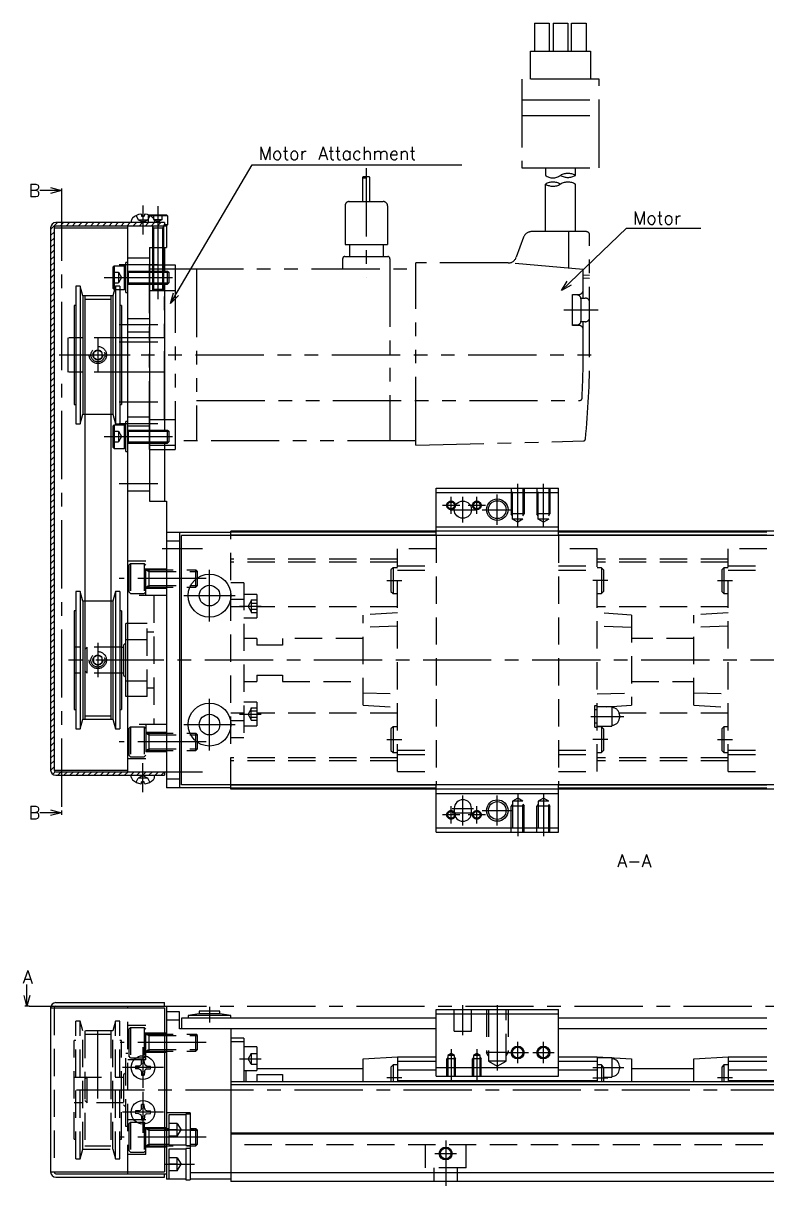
# Model space of a CAD drawing. Extents: x -2 to 524, y -8 to 279.
# Drawn here: x 246.4 to 419.5, y 9 to 279.5 of the extents above; entities that cross this region are included whole.
import ezdxf

# ---------------------------------------------------------------- set-up
doc = ezdxf.new("R2010")
doc.units = 0
doc.header["$LTSCALE"] = 0.5
for name, pattern in [('CENTER', [50.8, 31.75, -6.35, 6.35, -6.35]), ('DASHED', [19.05, 12.7, -6.35]), ('PHANTOM', [63.5, 31.75, -6.35, 6.35, -6.35, 6.35, -6.35])]:
    doc.linetypes.add(name, pattern=pattern)
for name, color, linetype in [('MSM_CENTER', 1, 'CENTER'), ('MSM_CONTINUOUS', 7, 'CONTINUOUS'), ('MSM_DASHED', 4, 'DASHED'), ('MSM_IMAGINARY', 6, 'PHANTOM'), ('MSM_NARROW', 5, 'CONTINUOUS'), ('MSM_PART_NUMBER', 7, 'CONTINUOUS')]:
    doc.layers.add(name, color=color, linetype=linetype)
doc.styles.get("Standard").update_dxf_attribs({"font": 'txt.shx', "height": 3, "bigfont": 'bigfont.shx'})

msp = doc.modelspace()

# ---------------------------------------------------------------- linework, layer by layer
at = {"layer": 'MSM_CENTER'}
for p, q in [((255.26, 240.06), (255.26, 96.3)), ((274.26, 237.06), (274.26, 230.3)), ((277.76, 236.9), (277.76, 215.3)), ((277.76, 223.3), (268.76, 223.3)), ((265.26, 220.3), (282.26, 220.3)), ((277.76, 209.3), (268.76, 209.3)), ((263.76, 206.3), (263.76, 198.3)), ((277.76, 205.3), (268.76, 205.3)), ((256.26, 202.3), (271.26, 202.3)), ((277.76, 191.3), (268.76, 191.3)), ((277.76, 186.3), (268.76, 186.3)), ((265.26, 183.3), (282.26, 183.3)), ((277.76, 172.3), (268.76, 172.3)), ((361.51, 162.39), (361.51, 172.3)), ((367.51, 162.39), (367.51, 172.3)), ((346.01, 165.3), (346.01, 169.3)), ((348.76, 163.3), (348.76, 169.3)), ((352.01, 165.3), (352.01, 169.3)), ((356.76, 162.8), (356.76, 169.8)), ((348.01, 167.3), (344.01, 167.3)), ((345.76, 166.3), (351.76, 166.3)), ((354.01, 167.3), (350.01, 167.3)), ((353.26, 166.3), (360.26, 166.3)), ((278.76, 157.3), (288.16, 157.3)), ((289.76, 140.3), (289.76, 152.3)), ((288.96, 150.3), (268.76, 150.3)), ((331.01, 149.8), (334.51, 149.8)), ((382.51, 149.8), (379.01, 149.8)), ((408.01, 149.8), (411.51, 149.8)), ((283.76, 146.3), (295.76, 146.3)), ((296.76, 143.85), (301.76, 143.85)), ((263.76, 135.3), (263.76, 127.3)), ((507.76, 131.3), (256.26, 131.3)), ((289.76, 110.3), (289.76, 122.3)), ((296.76, 118.74), (301.76, 118.74)), ((378.51, 118.2), (386.21, 118.2)), ((283.76, 116.3), (295.76, 116.3)), ((288.96, 112.3), (268.76, 112.3)), ((331.01, 112.8), (334.51, 112.8)), ((382.51, 112.8), (379.01, 112.8)), ((408.01, 112.8), (411.51, 112.8)), ((274.26, 100.54), (274.26, 107.3)), ((278.76, 105.3), (288.16, 105.3)), ((361.51, 100.21), (361.51, 90.3)), ((367.51, 100.21), (367.51, 90.3)), ((348.76, 92.8), (348.76, 99.8)), ((356.76, 92.8), (356.76, 99.8)), ((348.01, 95.3), (344.01, 95.3)), ((346.01, 93.3), (346.01, 97.3)), ((346.26, 96.8), (351.26, 96.8)), ((346.26, 95.8), (351.26, 95.8)), ((354.01, 95.3), (350.01, 95.3)), ((352.01, 93.3), (352.01, 97.3)), ((353.26, 96.3), (360.26, 96.3)), ((247.76, 50.8), (522.17, 50.8)), ((289.76, 50.6), (289.76, 47)), ((348.76, 44), (348.76, 51)), ((356.76, 51), (356.76, 35.81)), ((263.76, 29.3), (263.76, 47.05)), ((288.96, 42.3), (268.96, 42.3)), ((274.26, 41.25), (274.26, 31.75)), ((346.01, 40.76), (346.01, 33.5)), ((352.01, 40.76), (352.01, 33.5)), ((361.51, 37.5), (361.51, 42.5)), ((367.51, 37.5), (367.51, 42.5)), ((296.76, 38.55), (301.76, 38.55)), ((359.01, 40), (364.01, 40)), ((365.01, 40), (370.01, 40)), ((279.01, 36.5), (269.51, 36.5)), ((379.01, 36.5), (386.21, 36.5)), ((334.51, 34.1), (331.01, 34.1)), ((379.01, 34.1), (382.51, 34.1)), ((411.51, 34.1), (408.01, 34.1)), ((258.76, 31.3), (507.76, 31.3)), ((274.26, 30.85), (274.26, 21.35)), ((279.01, 26.1), (269.51, 26.1)), ((279.26, 22), (286.26, 22)), ((288.96, 20.3), (268.96, 20.3)), ((344.76, 19.5), (344.76, 9)), ((342.26, 16.5), (347.26, 16.5)), ((279.26, 14), (286.26, 14))]:
    msp.add_line(p, q, dxfattribs=at)
at = {"layer": 'MSM_CONTINUOUS'}
for p, q in [((252.76, 241.23), (255.26, 240.56)), ((255.26, 241.06), (255.26, 240.06)), ((255.26, 240.56), (250.26, 240.56)), ((255.26, 240.56), (252.76, 239.89)), ((279.26, 233.1), (253.96, 233.1)), ((271.55, 233.5), (271.51, 233.1)), ((273.93, 234.98), (273.95, 234.6)), ((273.95, 234.6), (274.58, 234.6)), ((274.59, 234.98), (274.58, 234.6)), ((275.67, 234.81), (275.76, 234.9)), ((275.76, 234.9), (279.76, 234.9)), ((280.01, 234.65), (275.98, 234.65)), ((276.98, 233.5), (277.01, 233.1)), ((279.26, 233.1), (279.26, 232.3)), ((279.76, 234.9), (280.01, 234.65)), ((280.01, 234.65), (280.01, 232.55)), ((252.76, 231.9), (252.76, 105.7)), ((253.56, 231.9), (253.56, 105.7)), ((253.56, 231.9), (270.76, 231.9)), ((279.76, 232.3), (253.96, 232.3)), ((270.76, 105.3), (270.76, 232.3)), ((280.01, 232.55), (279.26, 232.55)), ((279.76, 232.3), (280.01, 232.55)), ((279.76, 232.3), (279.76, 227.3)), ((275.76, 227.3), (275.76, 168.3)), ((275.76, 227.3), (279.76, 227.3)), ((276.46, 227.3), (276.46, 221.8)), ((279.06, 227.3), (279.06, 221.8)), ((279.26, 227.3), (279.26, 221.8)), ((267.26, 222.75), (267.56, 223.05)), ((267.26, 222.75), (267.26, 217.85)), ((267.56, 223.05), (269.96, 223.05)), ((267.56, 223.05), (267.56, 217.55)), ((270.26, 222.75), (269.96, 223.05)), ((269.96, 217.55), (269.96, 223.05)), ((270.76, 223.8), (270.26, 223.8)), ((270.26, 216.8), (270.26, 223.8)), ((275.76, 221.8), (279.99, 221.8)), ((279.99, 221.8), (280.26, 221.53)), ((279.99, 218.8), (279.99, 221.8)), ((280.26, 221.53), (280.26, 219.07)), ((258.62, 218.3), (258.62, 186.3)), ((259.66, 218.3), (258.62, 218.3)), ((259.66, 218.3), (259.66, 186.3)), ((260.26, 216.05), (259.66, 218.3)), ((267.86, 218.3), (267.26, 216.05)), ((267.56, 217.55), (267.26, 217.85)), ((267.56, 217.55), (267.66, 217.55)), ((268.9, 218.3), (267.86, 218.3)), ((267.86, 218.3), (267.86, 186.3)), ((268.9, 218.3), (268.9, 186.3)), ((268.9, 217.55), (269.96, 217.55)), ((270.26, 217.85), (269.96, 217.55)), ((270.26, 216.8), (270.76, 216.8)), ((275.76, 218.8), (279.99, 218.8)), ((276.46, 218.8), (276.46, 217.54)), ((279.06, 217.54), (276.46, 217.54)), ((276.7, 217.3), (276.46, 217.54)), ((278.82, 217.3), (276.7, 217.3)), ((278.82, 217.3), (279.06, 217.54)), ((279.06, 218.8), (279.06, 217.54)), ((279.26, 218.8), (279.26, 184.8)), ((280.26, 219.07), (279.99, 218.8)), ((258.26, 213.8), (258.26, 190.8)), ((258.62, 213.8), (258.26, 213.8)), ((260.26, 216.05), (260.26, 188.55)), ((267.26, 216.05), (260.26, 216.05)), ((260.76, 216.05), (260.76, 117.55)), ((266.76, 216.05), (266.76, 117.55)), ((267.26, 216.05), (267.26, 188.55)), ((269.26, 213.8), (268.9, 213.8)), ((269.26, 213.8), (269.26, 190.8)), ((258.26, 190.8), (258.62, 190.8)), ((268.9, 190.8), (269.26, 190.8)), ((259.66, 186.3), (260.26, 188.55)), ((260.26, 188.55), (260.76, 188.55)), ((266.76, 188.55), (267.26, 188.55)), ((267.26, 188.55), (267.86, 186.3)), ((270.76, 186.8), (270.26, 186.8)), ((270.26, 179.8), (270.26, 186.8)), ((258.62, 186.3), (259.66, 186.3)), ((267.26, 185.75), (267.56, 186.05)), ((267.26, 185.75), (267.26, 180.85)), ((267.56, 186.05), (269.96, 186.05)), ((267.56, 186.05), (267.56, 180.55)), ((267.86, 186.3), (268.9, 186.3)), ((270.26, 185.75), (269.96, 186.05)), ((269.96, 180.55), (269.96, 186.05)), ((275.76, 184.8), (279.99, 184.8)), ((279.99, 184.8), (280.26, 184.53)), ((279.99, 181.8), (279.99, 184.8)), ((280.26, 184.53), (280.26, 182.07)), ((275.76, 181.8), (279.99, 181.8)), ((279.26, 181.8), (279.26, 168.3)), ((280.26, 182.07), (279.99, 181.8)), ((267.56, 180.55), (267.26, 180.85)), ((267.56, 180.55), (269.96, 180.55)), ((270.26, 180.85), (269.96, 180.55)), ((270.26, 179.8), (270.76, 179.8)), ((342.51, 160.3), (342.51, 171.3)), ((342.51, 171.3), (371.01, 171.3)), ((371.01, 160.3), (371.01, 171.3)), ((275.76, 168.3), (279.76, 168.3)), ((279.76, 168.3), (279.76, 101.6)), ((342.51, 170.3), (371.01, 170.3)), ((342.51, 162.3), (371.01, 162.3)), ((294.76, 161), (279.76, 161)), ((282.76, 161), (282.76, 101.6)), ((283.26, 102.3), (283.26, 160.3)), ((505.26, 160.3), (283.26, 160.3)), ((294.76, 160.3), (294.76, 161.3)), ((494.76, 161.3), (294.76, 161.3)), ((342.51, 161.1), (294.76, 161.1)), ((342.51, 160.4), (294.76, 160.4)), ((419.51, 161.1), (371.01, 161.1)), ((419.51, 160.4), (371.01, 160.4)), ((282.76, 159), (279.76, 159)), ((258.62, 147.3), (258.62, 115.3)), ((259.66, 147.3), (258.62, 147.3)), ((259.66, 147.3), (259.66, 115.3)), ((260.26, 145.05), (259.66, 147.3)), ((267.86, 147.3), (267.26, 145.05)), ((267.86, 147.3), (267.86, 115.3)), ((268.9, 147.3), (267.86, 147.3)), ((268.9, 147.3), (268.9, 115.3)), ((260.76, 145.05), (260.26, 145.05)), ((260.26, 145.05), (260.26, 117.55)), ((267.26, 145.05), (266.76, 145.05)), ((267.26, 145.05), (267.26, 117.55)), ((258.26, 142.8), (258.26, 119.8)), ((258.62, 142.8), (258.26, 142.8)), ((269.26, 142.8), (268.9, 142.8)), ((269.26, 142.8), (269.26, 119.8)), ((270.26, 122.8), (270.26, 139.8)), ((270.76, 139.8), (270.26, 139.8)), ((270.26, 135.3), (269.76, 134.8)), ((270.26, 136.12), (270.76, 136.12)), ((269.26, 134.3), (269.76, 134.3)), ((269.76, 134.8), (269.76, 127.8)), ((269.76, 128.3), (269.26, 128.3)), ((269.76, 127.8), (270.26, 127.3)), ((270.26, 126.48), (270.76, 126.48)), ((270.76, 122.8), (270.26, 122.8)), ((258.26, 119.8), (258.62, 119.8)), ((268.9, 119.8), (269.26, 119.8)), ((259.66, 115.3), (260.26, 117.55)), ((260.26, 117.55), (267.26, 117.55)), ((267.26, 117.55), (267.86, 115.3)), ((258.62, 115.3), (259.66, 115.3)), ((267.86, 115.3), (268.9, 115.3)), ((253.56, 105.7), (270.76, 105.7)), ((253.96, 105.3), (279.76, 105.3)), ((253.96, 104.5), (279.26, 104.5)), ((271.55, 104.1), (271.51, 104.5)), ((273.93, 102.62), (273.95, 103)), ((274.58, 103), (273.95, 103)), ((274.59, 102.62), (274.58, 103)), ((276.98, 104.1), (277.01, 104.5)), ((279.26, 105.3), (279.26, 104.5)), ((282.76, 103.6), (279.76, 103.6)), ((294.76, 101.6), (279.76, 101.6)), ((505.26, 102.3), (283.26, 102.3)), ((294.76, 101.3), (294.76, 102.3)), ((342.51, 102.2), (294.76, 102.2)), ((342.51, 101.5), (294.76, 101.5)), ((494.76, 101.3), (294.76, 101.3)), ((342.51, 91.3), (342.51, 102.3)), ((342.51, 100.3), (371.01, 100.3)), ((371.01, 91.3), (371.01, 102.3)), ((419.51, 102.2), (371.01, 102.2)), ((419.51, 101.5), (371.01, 101.5)), ((255.26, 95.8), (250.26, 95.8)), ((252.76, 96.47), (255.26, 95.8)), ((255.26, 95.8), (252.76, 95.13)), ((255.26, 96.3), (255.26, 95.3)), ((346.76, 96.8), (346.76, 95.8)), ((350.76, 95.8), (350.76, 96.8)), ((342.51, 92.3), (371.01, 92.3)), ((342.51, 91.3), (371.01, 91.3)), ((247.26, 50.8), (247.26, 55.8)), ((247.26, 50.8), (246.59, 53.3)), ((247.93, 53.3), (247.26, 50.8)), ((253.96, 51.6), (279.26, 51.6)), ((279.26, 50.8), (279.26, 51.6)), ((247.76, 50.8), (246.76, 50.8)), ((252.76, 50.4), (279.26, 50.4)), ((252.76, 50.4), (252.76, 12.2)), ((253.96, 50.8), (279.76, 50.8)), ((270.76, 50.4), (270.76, 50.8)), ((279.26, 50.4), (279.26, 12.2)), ((279.76, 50.8), (279.76, 10.5)), ((282.76, 49.5), (279.76, 49.5)), ((282.76, 45.5), (282.76, 49.5)), ((287.36, 49), (284.76, 48.6)), ((287.36, 49.6), (287.36, 49)), ((292.16, 49.6), (287.36, 49.6)), ((292.16, 49), (287.36, 49)), ((292.16, 49), (292.16, 49.6)), ((294.76, 48.6), (292.16, 49)), ((342.51, 50), (371.01, 50)), ((342.51, 34.5), (342.51, 50)), ((342.51, 49), (371.01, 49)), ((371.01, 34.5), (371.01, 50)), ((282.76, 47.5), (279.76, 47.5)), ((283.26, 48), (283.26, 45.5)), ((342.51, 48), (283.26, 48)), ((284.76, 48.6), (284.76, 48)), ((294.76, 48.6), (284.76, 48.6)), ((294.76, 48), (294.76, 48.6)), ((419.51, 48), (371.01, 48)), ((342.51, 45.5), (282.76, 45.5)), ((294.76, 45.5), (294.76, 10)), ((297.76, 43.3), (294.76, 43.3)), ((297.76, 43.3), (297.76, 33.2)), ((419.51, 45.5), (371.01, 45.5)), ((297.76, 42.45), (294.76, 42.45)), ((300.76, 41.3), (297.76, 41.3)), ((300.76, 41.3), (300.76, 35.8)), ((273.93, 37.42), (273.95, 38.27)), ((274.59, 37.42), (274.58, 38.27)), ((325.51, 38.5), (333.51, 39)), ((325.51, 33.2), (325.51, 38.5)), ((333.51, 39), (342.51, 39)), ((333.51, 39), (333.51, 33.2)), ((333.51, 38), (342.51, 38)), ((371.01, 39), (380.01, 39)), ((371.01, 38), (380.01, 38)), ((380.01, 39), (388.01, 38.5)), ((380.01, 39), (380.01, 33.2)), ((383.46, 38.75), (380.01, 38.75)), ((383.46, 38.75), (383.46, 34.25)), ((388.01, 38.5), (388.01, 33.2)), ((402.51, 38.5), (410.51, 39)), ((402.51, 33.2), (402.51, 38.5)), ((410.51, 39), (419.51, 39)), ((410.51, 39), (410.51, 33.2)), ((410.51, 38), (419.51, 38)), ((273.34, 36.83), (272.49, 36.82)), ((273.34, 36.17), (272.49, 36.18)), ((273.34, 36.83), (273.74, 37.02)), ((273.34, 36.17), (273.74, 35.98)), ((273.93, 37.42), (273.74, 37.02)), ((273.93, 35.58), (273.74, 35.98)), ((273.93, 35.58), (273.95, 34.73)), ((274.59, 35.58), (274.58, 34.73)), ((274.59, 37.42), (274.78, 37.02)), ((274.59, 35.58), (274.78, 35.98)), ((275.19, 36.83), (274.78, 37.02)), ((275.19, 36.17), (274.78, 35.98)), ((275.19, 36.83), (276.03, 36.82)), ((275.19, 36.17), (276.03, 36.18)), ((297.76, 35.8), (300.76, 35.8)), ((298.26, 33.2), (298.26, 35.8)), ((300.76, 36.3), (325.51, 36.3)), ((332.51, 37.1), (332.01, 36.6)), ((332.01, 36.6), (332.01, 33.2)), ((333.51, 37.1), (332.51, 37.1)), ((332.51, 37.1), (332.51, 33.2)), ((333.51, 36), (342.51, 36)), ((342.51, 36.5), (371.01, 36.5)), ((371.01, 36), (380.01, 36)), ((381.01, 37.1), (380.01, 37.1)), ((381.51, 36.6), (381.01, 37.1)), ((381.01, 37.1), (381.01, 33.2)), ((381.51, 36.6), (381.51, 33.2)), ((385.21, 36.8), (385.21, 36.2)), ((388.01, 36.3), (402.51, 36.3)), ((409.51, 37.1), (409.01, 36.6)), ((409.01, 36.6), (409.01, 33.2)), ((410.51, 37.1), (409.51, 37.1)), ((409.51, 37.1), (409.51, 33.2)), ((410.51, 36), (419.51, 36)), ((494.76, 33.2), (294.76, 33.2)), ((494.76, 32.5), (294.76, 32.5)), ((300.76, 34.87), (306.76, 34.87)), ((300.76, 34.87), (300.76, 33.2)), ((306.76, 34.87), (306.76, 33.2)), ((333.51, 33.5), (380.01, 33.5)), ((342.51, 34.5), (371.01, 34.5)), ((381.51, 34.25), (383.46, 34.25)), ((410.51, 33.5), (457.01, 33.5)), ((273.93, 27.02), (273.95, 27.87)), ((274.59, 27.02), (274.58, 27.87)), ((273.34, 26.43), (272.49, 26.42)), ((273.34, 25.77), (272.49, 25.78)), ((273.34, 26.43), (273.74, 26.62)), ((273.34, 25.77), (273.74, 25.58)), ((273.93, 27.02), (273.74, 26.62)), ((273.93, 25.18), (273.74, 25.58)), ((273.93, 25.18), (273.95, 24.33)), ((274.59, 25.18), (274.58, 24.33)), ((274.59, 27.02), (274.78, 26.62)), ((274.59, 25.18), (274.78, 25.58)), ((275.19, 26.43), (274.78, 26.62)), ((275.19, 25.77), (274.78, 25.58)), ((275.19, 26.43), (276.03, 26.42)), ((275.19, 25.77), (276.03, 25.78)), ((285.26, 26), (279.76, 26)), ((284.26, 25.5), (280.26, 25.5)), ((280.26, 25.5), (280.26, 18.5)), ((285.26, 25.65), (284.26, 25.65)), ((284.26, 25.65), (284.26, 18.35)), ((285.26, 26), (285.26, 10.35)), ((494.76, 21.2), (294.76, 21.2)), ((494.76, 21), (294.76, 21)), ((280.26, 18.5), (284.26, 18.5)), ((284.26, 17.5), (280.26, 17.5)), ((280.26, 17.5), (280.26, 10.5)), ((284.26, 18.35), (285.26, 18.35)), ((285.26, 17.65), (284.26, 17.65)), ((284.26, 17.65), (284.26, 10.35)), ((252.76, 12.2), (279.26, 12.2)), ((253.96, 11.8), (279.76, 11.8)), ((253.96, 11), (279.26, 11)), ((270.76, 11.8), (270.76, 12.2)), ((279.26, 11), (279.26, 11.8)), ((494.76, 12), (285.26, 12)), ((284.26, 10.5), (279.76, 10.5)), ((284.26, 10.35), (285.26, 10.35)), ((294.76, 10.5), (285.26, 10.5)), ((494.76, 10), (294.76, 10))]:
    msp.add_line(p, q, dxfattribs=at)
for centre, radius in [((348.76, 166.3), 2), ((356.76, 166.3), 2.07), ((289.76, 146.3), 5), ((289.76, 146.3), 2.4), ((289.76, 116.3), 5), ((289.76, 116.3), 2.4), ((356.76, 96.3), 2.07), ((361.51, 40), 1.23), ((367.51, 40), 1.23), ((274.26, 36.5), 2.75), ((274.26, 26.1), 2.75), ((344.76, 16.5), 1.23)]:
    msp.add_circle(centre, radius, dxfattribs=at)
for centre, radius, start, end in [((253.96, 231.9), 1.2, 90, 180), ((272.54, 233.42), 1, 133.4267, 175), ((274.26, 231.6), 3.5, 98.5396, 133.4267), ((273.73, 234.78), 0.284, 44.1872, 87.0617), ((274.8, 234.78), 0.284, 92.9383, 135.8128), ((274.26, 231.6), 3.5, 46.5733, 81.4604), ((275.98, 233.42), 1, 5, 46.5733), ((253.96, 231.9), 0.4, 90, 180), ((253.96, 105.7), 1.2, 180, 270), ((253.96, 105.7), 0.4, 180, 270), ((272.54, 104.18), 1, 185, 226.5733), ((274.26, 106), 3.5, 226.5733, 261.4604), ((274.26, 106), 3.5, 278.5396, 313.4267), ((275.98, 104.18), 1, 313.4267, 355), ((273.73, 102.82), 0.284, 272.9383, 315.8128), ((274.8, 102.82), 0.284, 224.1872, 267.0617), ((348.76, 96.8), 2, 0, 180), ((348.76, 95.8), 2, 180, 0), ((253.96, 50.4), 1.2, 90, 180), ((253.96, 50.4), 0.4, 90, 180), ((274.26, 36.5), 1.8, 79.8876, 100.1124), ((383.46, 36.8), 1.75, 0, 90), ((274.26, 36.5), 1.8, 169.8876, 190.1124), ((274.26, 36.5), 1.8, 349.8876, 10.1124), ((383.46, 36.2), 1.75, 270, 0), ((274.26, 36.5), 1.8, 259.8876, 280.1124), ((274.26, 26.1), 1.8, 79.8876, 100.1124), ((274.26, 26.1), 1.8, 169.8876, 190.1124), ((274.26, 26.1), 1.8, 349.8876, 10.1124), ((274.26, 26.1), 1.8, 259.8876, 280.1124), ((253.96, 12.2), 1.2, 180, 270), ((253.96, 12.2), 0.4, 180, 270)]:
    msp.add_arc(centre, radius, start, end, dxfattribs=at)
at = {"layer": 'MSM_DASHED'}
for p, q in [((272.65, 234.71), (273.12, 233.77)), ((274.26, 233.17), (273.12, 233.77)), ((273.12, 233.77), (275.41, 233.77)), ((274.26, 233.17), (275.41, 233.77)), ((275.87, 234.71), (275.41, 233.77)), ((275.51, 234.65), (275.67, 234.81)), ((275.51, 234.65), (275.51, 233.1)), ((275.98, 234.65), (275.51, 234.65)), ((276.76, 233.8), (276.76, 234.9)), ((276.76, 233.8), (278.76, 233.8)), ((277.76, 233.22), (276.76, 233.8)), ((277.76, 234.9), (277.76, 233.8)), ((278.76, 233.8), (277.76, 233.22)), ((278.76, 233.8), (278.76, 234.9)), ((276.46, 232.2), (276.46, 227.3)), ((279.06, 231.81), (276.46, 231.81)), ((276.7, 231.81), (276.7, 227.3)), ((278.82, 231.81), (278.82, 227.3)), ((279.06, 232.2), (279.06, 227.3)), ((270.76, 224.9), (275.76, 224.9)), ((270.76, 221.8), (275.76, 221.8)), ((270.8, 221.8), (270.8, 218.8)), ((267.26, 221.55), (268.56, 221.55)), ((267.26, 220.3), (268.56, 220.3)), ((268.56, 221.55), (268.56, 219.05)), ((268.56, 221.55), (269.28, 220.3)), ((269.28, 220.3), (268.56, 219.05)), ((270.76, 221.55), (270.8, 221.53)), ((270.8, 221.53), (275.76, 221.53)), ((267.26, 219.05), (268.56, 219.05)), ((267.66, 217.55), (268.9, 217.55)), ((270.76, 219.05), (270.8, 219.07)), ((270.76, 218.8), (275.76, 218.8)), ((270.8, 219.07), (275.76, 219.07)), ((260.76, 215.29), (266.76, 215.29)), ((270.76, 210.8), (275.76, 210.8)), ((269.26, 206.3), (258.26, 206.3)), ((270.76, 207.7), (275.76, 207.7)), ((263.76, 203.45), (262.76, 202.88)), ((262.76, 202.88), (262.76, 201.72)), ((264.76, 202.88), (263.76, 203.45)), ((264.76, 201.72), (264.76, 202.88)), ((262.76, 201.72), (263.76, 201.15)), ((263.76, 201.15), (264.76, 201.72)), ((269.26, 198.3), (258.26, 198.3)), ((260.76, 188.55), (266.76, 188.55)), ((270.76, 187.9), (275.76, 187.9)), ((267.26, 184.55), (268.56, 184.55)), ((268.56, 184.55), (268.56, 182.05)), ((268.56, 184.55), (269.28, 183.3)), ((270.76, 185.8), (275.76, 185.8)), ((270.76, 184.8), (275.76, 184.8)), ((270.76, 184.55), (270.8, 184.53)), ((270.8, 184.8), (270.8, 181.8)), ((270.8, 184.53), (275.76, 184.53)), ((267.26, 183.3), (268.56, 183.3)), ((267.26, 182.05), (268.56, 182.05)), ((269.28, 183.3), (268.56, 182.05)), ((270.76, 182.05), (270.8, 182.07)), ((270.76, 181.8), (275.76, 181.8)), ((270.8, 182.07), (275.76, 182.07)), ((270.76, 170.7), (275.76, 170.7)), ((360.01, 171.3), (360.01, 165.3)), ((360.28, 164.1), (360.28, 171.3)), ((362.74, 171.3), (362.74, 164.1)), ((363.01, 171.3), (363.01, 165.3)), ((366.01, 171.3), (366.01, 165.3)), ((366.28, 164.1), (366.28, 171.3)), ((368.74, 171.3), (368.74, 164.1)), ((369.01, 171.3), (369.01, 165.3)), ((363.01, 165.3), (360.01, 165.3)), ((360.28, 164.83), (360.01, 165.3)), ((362.74, 164.83), (363.01, 165.3)), ((369.01, 165.3), (366.01, 165.3)), ((366.28, 164.83), (366.01, 165.3)), ((368.74, 164.83), (369.01, 165.3)), ((362.74, 164.1), (360.28, 164.1)), ((361.51, 163.39), (360.28, 164.1)), ((362.74, 164.1), (361.51, 163.39)), ((368.74, 164.1), (366.28, 164.1)), ((367.51, 163.39), (366.28, 164.1)), ((368.74, 164.1), (367.51, 163.39)), ((294.76, 102.3), (294.76, 160.3)), ((342.51, 160.3), (342.51, 102.3)), ((371.01, 160.3), (371.01, 102.3)), ((342.51, 157.2), (333.51, 157.2)), ((333.51, 105.4), (333.51, 157.2)), ((380.01, 157.2), (371.01, 157.2)), ((380.01, 105.4), (380.01, 157.2)), ((419.51, 157.2), (410.51, 157.2)), ((410.51, 105.4), (410.51, 157.2)), ((274.96, 154.3), (270.76, 154.3)), ((274.96, 146.3), (274.96, 154.3)), ((333.51, 154.75), (294.76, 154.75)), ((410.51, 154.75), (380.01, 154.75)), ((270.96, 153.4), (271.36, 153.8)), ((270.96, 153.4), (270.96, 147.2)), ((271.36, 153.8), (271.36, 146.8)), ((271.36, 153.8), (274.56, 153.8)), ((274.56, 153.8), (274.56, 146.8)), ((274.96, 153.4), (274.56, 153.8)), ((274.96, 152.55), (279.76, 152.55)), ((274.96, 152.3), (286.58, 152.3)), ((274.96, 152.3), (275.62, 151.92)), ((275.62, 152.3), (275.62, 148.3)), ((275.62, 151.92), (286.96, 151.92)), ((286.96, 151.92), (286.58, 152.3)), ((286.58, 148.3), (286.58, 152.3)), ((286.96, 148.68), (286.96, 151.92)), ((333.51, 154.05), (294.76, 154.05)), ((332.51, 152.8), (332.01, 152.3)), ((332.01, 152.3), (332.01, 147.3)), ((332.51, 152.8), (332.51, 146.8)), ((333.51, 152.8), (332.51, 152.8)), ((333.51, 153.25), (342.51, 153.25)), ((333.51, 152.25), (342.51, 152.25)), ((371.01, 153.25), (380.01, 153.25)), ((371.01, 152.25), (380.01, 152.25)), ((410.51, 154.05), (380.01, 154.05)), ((381.01, 152.8), (380.01, 152.8)), ((381.01, 152.8), (381.01, 146.8)), ((381.51, 152.3), (381.01, 152.8)), ((381.51, 152.3), (381.51, 147.3)), ((409.51, 152.8), (409.01, 152.3)), ((409.01, 152.3), (409.01, 147.3)), ((409.51, 152.8), (409.51, 146.8)), ((410.51, 152.8), (409.51, 152.8)), ((410.51, 153.25), (419.51, 153.25)), ((410.51, 152.25), (419.51, 152.25)), ((297.76, 149.3), (294.76, 149.3)), ((297.76, 149.3), (297.76, 113.3)), ((279.76, 146.3), (270.76, 146.3)), ((271.36, 146.8), (270.96, 147.2)), ((271.36, 146.8), (274.56, 146.8)), ((274.56, 146.8), (274.96, 147.2)), ((274.96, 148.3), (275.62, 148.68)), ((274.96, 148.3), (286.58, 148.3)), ((274.96, 148.05), (279.76, 148.05)), ((275.62, 148.68), (286.96, 148.68)), ((276.76, 146.3), (276.76, 116.3)), ((286.58, 148.3), (286.96, 148.68)), ((300.76, 146.6), (297.76, 146.6)), ((300.76, 146.6), (300.76, 141.1)), ((332.01, 147.3), (332.51, 146.8)), ((332.51, 146.8), (333.51, 146.8)), ((380.01, 146.8), (381.01, 146.8)), ((381.01, 146.8), (381.51, 147.3)), ((409.01, 147.3), (409.51, 146.8)), ((409.51, 146.8), (410.51, 146.8)), ((266.76, 145.05), (260.76, 145.05)), ((297.76, 145.43), (294.76, 145.43)), ((297.76, 143.68), (294.76, 143.68)), ((299.46, 145.1), (298.74, 143.85)), ((299.46, 142.6), (298.74, 143.85)), ((299.46, 145.3), (300.76, 145.3)), ((299.46, 145.3), (299.46, 142.41)), ((299.46, 144.58), (300.76, 144.58)), ((333.51, 143.66), (300.76, 143.66)), ((410.51, 143.66), (380.01, 143.66)), ((297.76, 141.1), (300.76, 141.1)), ((299.46, 143.13), (300.76, 143.13)), ((299.46, 142.41), (300.76, 142.41)), ((333.51, 142.3), (325.51, 141.77)), ((325.51, 120.83), (325.51, 141.77)), ((388.01, 141.77), (380.01, 142.3)), ((388.01, 141.77), (388.01, 120.83)), ((410.51, 142.3), (402.51, 141.77)), ((402.51, 120.83), (402.51, 141.77)), ((275.26, 139.8), (270.76, 139.8)), ((275.26, 122.8), (275.26, 139.8)), ((333.51, 139.16), (325.51, 138.9)), ((388.01, 138.9), (380.01, 139.16)), ((410.51, 139.16), (402.51, 138.9)), ((270.76, 136.12), (275.26, 136.12)), ((276.76, 137.8), (275.26, 137.8)), ((300.76, 136.3), (297.76, 136.3)), ((300.76, 136.3), (300.76, 134.8)), ((306.76, 136.3), (306.76, 134.8)), ((325.51, 136.3), (306.76, 136.3)), ((402.51, 136.3), (388.01, 136.3)), ((269.26, 134.3), (258.26, 134.3)), ((261.26, 134.3), (260.76, 133.8)), ((261.26, 128.3), (261.26, 134.3)), ((306.76, 134.8), (300.76, 134.8)), ((263.76, 132.45), (262.76, 131.88)), ((262.76, 131.88), (262.76, 130.72)), ((262.76, 130.72), (263.76, 130.15)), ((264.76, 131.88), (263.76, 132.45)), ((263.76, 130.15), (264.76, 130.72)), ((264.76, 130.72), (264.76, 131.88)), ((269.26, 128.3), (258.26, 128.3)), ((260.76, 128.8), (261.26, 128.3)), ((300.76, 127.8), (306.76, 127.8)), ((300.76, 127.8), (300.76, 126.3)), ((306.76, 127.8), (306.76, 126.3)), ((270.76, 126.48), (275.26, 126.48)), ((276.76, 124.8), (275.26, 124.8)), ((297.76, 126.3), (300.76, 126.3)), ((306.76, 126.3), (325.51, 126.3)), ((388.01, 126.3), (402.51, 126.3)), ((275.26, 122.8), (270.76, 122.8)), ((325.51, 123.7), (333.51, 123.44)), ((380.01, 123.44), (388.01, 123.7)), ((402.51, 123.7), (410.51, 123.44)), ((300.76, 121.49), (297.76, 121.49)), ((299.46, 119.99), (298.74, 118.74)), ((299.46, 120.19), (300.76, 120.19)), ((299.46, 117.3), (299.46, 120.19)), ((299.46, 119.47), (300.76, 119.47)), ((300.76, 121.49), (300.76, 115.99)), ((325.51, 120.83), (333.51, 120.3)), ((379.51, 120.7), (380.01, 120.7)), ((379.51, 115.7), (379.51, 120.7)), ((380.01, 119.7), (379.51, 119.7)), ((383.46, 120.45), (380.01, 120.45)), ((382.27, 120.45), (388.01, 120.83)), ((383.46, 120.45), (383.46, 115.95)), ((402.51, 120.83), (410.51, 120.3)), ((260.76, 118.31), (266.76, 118.31)), ((297.76, 118.92), (294.76, 118.92)), ((297.76, 117.17), (294.76, 117.17)), ((299.46, 117.49), (298.74, 118.74)), ((299.46, 118.02), (300.76, 118.02)), ((299.46, 117.3), (300.76, 117.3)), ((333.51, 118.94), (300.76, 118.94)), ((379.51, 116.7), (380.01, 116.7)), ((410.51, 118.94), (385.15, 118.94)), ((385.21, 118.5), (385.21, 117.9)), ((279.76, 116.3), (270.76, 116.3)), ((270.96, 115.4), (271.36, 115.8)), ((270.96, 115.4), (270.96, 109.2)), ((271.36, 115.8), (271.36, 108.8)), ((271.36, 115.8), (274.56, 115.8)), ((274.56, 115.8), (274.56, 108.8)), ((274.96, 115.4), (274.56, 115.8)), ((274.96, 116.3), (274.96, 108.3)), ((274.96, 114.55), (279.76, 114.55)), ((274.96, 114.3), (286.58, 114.3)), ((274.96, 114.3), (275.62, 113.92)), ((275.62, 114.3), (275.62, 110.3)), ((275.62, 113.92), (286.96, 113.92)), ((286.96, 113.92), (286.58, 114.3)), ((286.58, 110.3), (286.58, 114.3)), ((286.96, 110.68), (286.96, 113.92)), ((297.76, 115.99), (300.76, 115.99)), ((332.51, 115.8), (332.01, 115.3)), ((332.01, 115.3), (332.01, 110.3)), ((332.51, 115.8), (332.51, 109.8)), ((333.51, 115.8), (332.51, 115.8)), ((379.51, 115.7), (380.01, 115.7)), ((380.01, 115.95), (383.46, 115.95)), ((381.01, 115.8), (380.01, 115.8)), ((381.51, 115.3), (381.01, 115.8)), ((381.01, 115.8), (381.01, 109.8)), ((381.51, 115.3), (381.51, 110.3)), ((409.51, 115.8), (409.01, 115.3)), ((409.01, 115.3), (409.01, 110.3)), ((409.51, 115.8), (409.51, 109.8)), ((410.51, 115.8), (409.51, 115.8)), ((294.76, 113.3), (297.76, 113.3)), ((274.96, 108.3), (270.76, 108.3)), ((271.36, 108.8), (270.96, 109.2)), ((271.36, 108.8), (274.56, 108.8)), ((274.56, 108.8), (274.96, 109.2)), ((274.96, 110.3), (275.62, 110.68)), ((274.96, 110.3), (286.58, 110.3)), ((274.96, 110.05), (279.76, 110.05)), ((275.62, 110.68), (286.96, 110.68)), ((286.58, 110.3), (286.96, 110.68)), ((333.51, 108.55), (294.76, 108.55)), ((332.01, 110.3), (332.51, 109.8)), ((332.51, 109.8), (333.51, 109.8)), ((333.51, 110.35), (342.51, 110.35)), ((333.51, 109.35), (342.51, 109.35)), ((371.01, 110.35), (380.01, 110.35)), ((371.01, 109.35), (380.01, 109.35)), ((380.01, 109.8), (381.01, 109.8)), ((410.51, 108.55), (380.01, 108.55)), ((381.01, 109.8), (381.51, 110.3)), ((409.01, 110.3), (409.51, 109.8)), ((409.51, 109.8), (410.51, 109.8)), ((410.51, 110.35), (419.51, 110.35)), ((410.51, 109.35), (419.51, 109.35)), ((333.51, 107.85), (294.76, 107.85)), ((410.51, 107.85), (380.01, 107.85)), ((272.65, 102.89), (273.12, 103.83)), ((274.26, 104.43), (273.12, 103.83)), ((275.41, 103.83), (273.12, 103.83)), ((274.26, 104.43), (275.41, 103.83)), ((275.87, 102.89), (275.41, 103.83)), ((333.51, 105.4), (342.51, 105.4)), ((371.01, 105.4), (380.01, 105.4)), ((410.51, 105.4), (419.51, 105.4)), ((360.28, 97.77), (360.01, 97.3)), ((361.51, 99.21), (360.28, 98.5)), ((360.28, 98.5), (360.28, 91.3)), ((362.74, 98.5), (360.28, 98.5)), ((362.74, 98.5), (361.51, 99.21)), ((362.74, 91.3), (362.74, 98.5)), ((362.74, 97.77), (363.01, 97.3)), ((366.28, 97.77), (366.01, 97.3)), ((367.51, 99.21), (366.28, 98.5)), ((366.28, 98.5), (366.28, 91.3)), ((368.74, 98.5), (366.28, 98.5)), ((368.74, 98.5), (367.51, 99.21)), ((368.74, 91.3), (368.74, 98.5)), ((368.74, 97.77), (369.01, 97.3)), ((363.01, 97.3), (360.01, 97.3)), ((360.01, 91.3), (360.01, 97.3)), ((363.01, 91.3), (363.01, 97.3)), ((369.01, 97.3), (366.01, 97.3)), ((366.01, 91.3), (366.01, 97.3)), ((369.01, 91.3), (369.01, 97.3)), ((253.56, 50.4), (253.56, 12.2)), ((270.76, 12.2), (270.76, 50.4)), ((346.76, 45), (346.76, 50)), ((350.76, 45), (350.76, 50)), ((354.26, 50), (354.26, 40)), ((354.69, 50), (354.69, 38)), ((358.83, 38), (358.83, 50)), ((359.26, 50), (359.26, 40)), ((258.62, 15.3), (258.62, 47.3)), ((259.66, 47.3), (258.62, 47.3)), ((260.26, 45.05), (259.66, 47.3)), ((259.66, 15.3), (259.66, 47.3)), ((267.86, 47.3), (267.26, 45.05)), ((267.86, 15.3), (267.86, 47.3)), ((268.9, 47.3), (267.86, 47.3)), ((268.9, 15.3), (268.9, 47.3)), ((274.96, 46.3), (270.76, 46.3)), ((274.96, 38.3), (274.96, 46.3)), ((260.26, 17.55), (260.26, 45.05)), ((267.26, 45.05), (260.26, 45.05)), ((260.76, 45.05), (260.76, 17.55)), ((260.76, 44.29), (266.76, 44.29)), ((266.76, 45.05), (266.76, 17.55)), ((267.26, 17.55), (267.26, 45.05)), ((270.96, 45.4), (271.36, 45.8)), ((270.96, 45.4), (270.96, 39.2)), ((271.36, 45.8), (271.36, 38.8)), ((271.36, 45.8), (274.56, 45.8)), ((274.96, 45.4), (274.56, 45.8)), ((274.56, 45.8), (274.56, 38.8)), ((274.96, 44.55), (279.76, 44.55)), ((274.96, 44.3), (286.58, 44.3)), ((274.96, 44.3), (275.62, 43.92)), ((275.62, 44.3), (275.62, 40.3)), ((275.62, 43.92), (286.96, 43.92)), ((286.96, 43.92), (286.58, 44.3)), ((286.58, 40.3), (286.58, 44.3)), ((286.96, 40.68), (286.96, 43.92)), ((346.76, 45), (350.76, 45)), ((258.26, 19.8), (258.26, 42.8)), ((258.62, 42.8), (258.26, 42.8)), ((269.26, 42.8), (268.9, 42.8)), ((269.26, 19.8), (269.26, 42.8)), ((274.96, 40.3), (275.62, 40.68)), ((275.62, 40.68), (286.96, 40.68)), ((286.58, 40.3), (286.96, 40.68)), ((270.26, 22.8), (270.26, 39.8)), ((270.76, 39.8), (270.26, 39.8)), ((274.96, 38.3), (270.76, 38.3)), ((271.36, 38.8), (270.96, 39.2)), ((271.36, 38.8), (274.56, 38.8)), ((274.56, 38.8), (274.96, 39.2)), ((274.96, 40.3), (286.58, 40.3)), ((274.96, 40.05), (279.76, 40.05)), ((299.46, 39.8), (298.74, 38.55)), ((299.46, 37.3), (298.74, 38.55)), ((299.46, 39.8), (300.76, 39.8)), ((299.46, 39.8), (299.46, 37.3)), ((299.46, 38.55), (300.76, 38.55)), ((345.23, 38.87), (345.01, 38.5)), ((347.01, 38.5), (345.01, 38.5)), ((345.01, 34.5), (345.01, 38.5)), ((346.01, 39.76), (345.23, 39.31)), ((346.79, 39.31), (345.23, 39.31)), ((345.23, 39.31), (345.23, 34.5)), ((346.79, 39.31), (346.01, 39.76)), ((346.79, 34.5), (346.79, 39.31)), ((346.79, 38.87), (347.01, 38.5)), ((347.01, 34.5), (347.01, 38.5)), ((351.23, 38.87), (351.01, 38.5)), ((353.01, 38.5), (351.01, 38.5)), ((351.01, 34.5), (351.01, 38.5)), ((352.01, 39.76), (351.23, 39.31)), ((352.79, 39.31), (351.23, 39.31)), ((351.23, 39.31), (351.23, 34.5)), ((352.79, 39.31), (352.01, 39.76)), ((352.79, 34.5), (352.79, 39.31)), ((352.79, 38.87), (353.01, 38.5)), ((353.01, 34.5), (353.01, 38.5)), ((359.26, 40), (354.26, 40)), ((354.69, 39.25), (354.26, 40)), ((358.83, 38), (354.69, 38)), ((354.69, 38), (356.76, 36.81)), ((356.76, 36.81), (358.83, 38)), ((358.83, 39.25), (359.26, 40)), ((270.26, 35.3), (269.76, 34.8)), ((299.46, 37.3), (300.76, 37.3)), ((258.26, 34.3), (269.76, 34.3)), ((261.26, 34.3), (260.76, 33.8)), ((261.26, 28.3), (261.26, 34.3)), ((269.76, 34.8), (269.76, 27.8)), ((269.76, 28.3), (258.26, 28.3)), ((260.76, 28.8), (261.26, 28.3)), ((269.76, 27.8), (270.26, 27.3)), ((270.76, 22.8), (270.26, 22.8)), ((274.96, 24.3), (270.76, 24.3)), ((270.96, 23.4), (271.36, 23.8)), ((270.96, 23.4), (270.96, 17.2)), ((271.36, 23.8), (271.36, 16.8)), ((271.36, 23.8), (274.56, 23.8)), ((274.56, 23.8), (274.56, 16.8)), ((274.96, 23.4), (274.56, 23.8)), ((274.96, 16.3), (274.96, 24.3)), ((274.96, 22.55), (279.76, 22.55)), ((274.96, 22.3), (280.26, 22.3)), ((274.96, 22.3), (275.62, 21.92)), ((275.62, 22.3), (275.62, 18.3)), ((275.62, 21.92), (280.26, 21.92)), ((282.26, 23.5), (280.26, 23.5)), ((282.26, 22), (280.26, 22)), ((282.26, 20.5), (282.26, 23.5)), ((282.26, 23.5), (283.13, 22)), ((282.26, 20.5), (283.13, 22)), ((285.26, 22.3), (286.58, 22.3)), ((285.26, 21.92), (286.96, 21.92)), ((286.58, 18.3), (286.58, 22.3)), ((286.96, 21.92), (286.58, 22.3)), ((286.96, 18.68), (286.96, 21.92)), ((258.26, 19.8), (258.62, 19.8)), ((268.9, 19.8), (269.26, 19.8)), ((282.26, 20.5), (280.26, 20.5)), ((259.66, 15.3), (260.26, 17.55)), ((260.26, 17.55), (267.26, 17.55)), ((260.76, 18.31), (266.76, 18.31)), ((267.26, 17.55), (267.86, 15.3)), ((274.96, 16.3), (270.76, 16.3)), ((271.36, 16.8), (270.96, 17.2)), ((271.36, 16.8), (274.56, 16.8)), ((274.56, 16.8), (274.96, 17.2)), ((274.96, 18.3), (275.62, 18.68)), ((274.96, 18.3), (286.58, 18.3)), ((274.96, 18.05), (279.76, 18.05)), ((275.62, 18.68), (280.26, 18.68)), ((285.26, 18.68), (286.96, 18.68)), ((286.58, 18.3), (286.96, 18.68)), ((494.76, 18.5), (294.76, 18.5)), ((340.01, 18.5), (340.01, 13.2)), ((349.51, 13.2), (349.51, 18.5)), ((258.62, 15.3), (259.66, 15.3)), ((267.86, 15.3), (268.9, 15.3)), ((282.26, 15.5), (280.26, 15.5)), ((282.26, 14), (280.26, 14)), ((282.26, 12.5), (282.26, 15.5)), ((282.26, 15.5), (283.13, 14)), ((282.26, 12.5), (283.13, 14)), ((282.26, 12.5), (280.26, 12.5)), ((349.51, 13.2), (340.01, 13.2)), ((342.01, 13.2), (342.01, 10)), ((347.51, 10), (347.51, 13.2))]:
    msp.add_line(p, q, dxfattribs=at)
for centre, radius in [((263.76, 202.3), 2), ((263.76, 202.3), 1.62), ((263.76, 202.3), 1.15), ((346.01, 167.3), 1), ((346.01, 167.3), 0.784), ((352.01, 167.3), 1), ((352.01, 167.3), 0.784), ((263.76, 131.3), 2), ((263.76, 131.3), 1.62), ((263.76, 131.3), 1.15), ((346.01, 95.3), 1), ((346.01, 95.3), 0.784), ((352.01, 95.3), 1), ((352.01, 95.3), 0.784)]:
    msp.add_circle(centre, radius, dxfattribs=at)
for centre, radius, start, end in [((276.36, 232.2), 0.1, 0, 90), ((279.16, 232.2), 0.1, 90, 180), ((383.46, 118.5), 1.75, 0, 90), ((383.46, 117.9), 1.75, 270, 0)]:
    msp.add_arc(centre, radius, start, end, dxfattribs=at)
at = {"layer": 'MSM_IMAGINARY'}
for p, q in [((365.46, 279.48), (365.46, 272.98)), ((365.46, 279.48), (368.86, 279.48)), ((368.86, 279.48), (368.86, 272.98)), ((369.76, 279.48), (369.76, 272.98)), ((369.76, 279.48), (373.16, 279.48)), ((373.16, 279.48), (373.16, 272.98)), ((374.06, 272.98), (374.06, 279.48)), ((374.06, 279.48), (377.46, 279.48)), ((377.46, 279.48), (377.46, 272.98)), ((364.46, 272.98), (378.46, 272.98)), ((364.46, 266.48), (364.46, 272.98)), ((378.46, 272.98), (378.46, 266.48)), ((362.46, 266.48), (362.46, 245.86)), ((380.46, 266.48), (362.46, 266.48)), ((380.46, 245.86), (380.46, 266.48)), ((362.46, 261.63), (380.46, 261.63)), ((362.46, 258.03), (380.46, 258.03)), ((325.41, 243.64), (325.41, 238)), ((326.26, 245.75), (326.26, 220.3)), ((327.11, 238), (327.11, 243.64)), ((362.46, 245.86), (380.46, 245.86)), ((367.96, 245.86), (367.96, 244.07)), ((374.96, 244.07), (374.96, 245.86)), ((367.96, 231), (367.96, 242.04)), ((374.96, 231), (374.96, 242.04)), ((321.31, 237), (321.31, 228)), ((322.31, 238), (330.21, 238)), ((331.21, 237), (331.21, 228)), ((377.46, 231), (364.76, 231)), ((373.46, 222.46), (373.46, 231)), ((378.26, 202.3), (378.26, 230.2)), ((321.31, 228), (331.21, 228)), ((322.36, 228), (322.36, 225.2)), ((330.16, 228), (330.16, 225.2)), ((362.88, 229.68), (361.18, 225.02)), ((277.76, 225.3), (277.76, 215.3)), ((320.76, 224.7), (320.76, 222.3)), ((321.26, 225.2), (331.26, 225.2)), ((331.76, 224.7), (331.76, 182.3)), ((275.76, 223.3), (281.76, 223.3)), ((275.76, 180.3), (275.76, 223.3)), ((275.76, 222.3), (281.76, 222.3)), ((276.46, 223.3), (276.46, 217.3)), ((276.7, 223.3), (276.7, 217.3)), ((278.82, 223.3), (278.82, 217.3)), ((279.06, 223.3), (279.06, 217.3)), ((281.76, 223.3), (281.76, 180.3)), ((281.76, 222.3), (337.76, 222.3)), ((286.76, 222.3), (286.76, 182.3)), ((337.76, 181.3), (337.76, 223.7)), ((359.3, 223.7), (337.76, 223.7)), ((376.76, 222.17), (359.3, 223.7)), ((376.76, 215.53), (376.76, 222.17)), ((378.26, 220.76), (376.76, 220.89)), ((378.26, 220.06), (376.76, 220.19)), ((275.76, 217.3), (281.76, 217.3)), ((279.26, 187.3), (279.26, 217.3)), ((374.26, 216.38), (375.76, 216.38)), ((374.26, 209.18), (374.26, 216.38)), ((375.26, 216.28), (374.26, 216.28)), ((376.23, 215.53), (377.26, 215.53)), ((376.26, 210.28), (376.26, 215.28)), ((372.26, 212.78), (380.26, 212.78)), ((374.26, 209.28), (375.26, 209.28)), ((375.76, 209.18), (374.26, 209.18)), ((377.26, 210.03), (376.26, 210.03)), ((376.76, 202.3), (376.76, 210.03)), ((279.26, 206.3), (256.76, 206.3)), ((256.76, 206.3), (256.76, 198.3)), ((254.76, 202.3), (380.26, 202.3)), ((279.26, 198.3), (256.76, 198.3)), ((286.76, 191.73), (376, 191.73)), ((275.76, 187.3), (281.76, 187.3)), ((275.76, 181.3), (281.76, 181.3)), ((337.76, 182.3), (281.76, 182.3)), ((337.76, 181.3), (376.82, 182.29)), ((275.76, 180.3), (281.76, 180.3))]:
    msp.add_line(p, q, dxfattribs=at)
for centre, radius, start, end in [((325.84, 242.9), 0.85, 60.0009, 119.999), ((325.84, 244.37), 0.85, 240.001, 299.999), ((326.69, 242.9), 0.85, 59.9987, 119.999), ((369.71, 246.51), 3, 234.3132, 305.6839), ((373.21, 241.04), 3.5, 60.0014, 120.0014), ((373.21, 247.1), 3.5, 240.0015, 300.0015), ((369.71, 239.01), 3.5, 60.0014, 120.1319), ((369.71, 245.07), 3.5, 239.871, 300), ((373.21, 239.01), 3.5, 60.0637, 120), ((322.31, 237), 1, 90, 180), ((330.21, 237), 1, 360, 90), ((364.76, 229), 2, 90, 160), ((377.46, 230.2), 0.8, 360, 90), ((321.26, 224.7), 0.5, 90, 180), ((331.26, 224.7), 0.5, 360, 90), ((359.3, 225.7), 2, 270, 340), ((375.76, 217.38), 1, 270, 0), ((375.26, 215.28), 1, 360, 90), ((377.26, 214.53), 1, 360, 90), ((377.26, 211.03), 1, 270, 360), ((375.26, 210.28), 1, 270, 360), ((375.76, 208.18), 1, 1.7094, 90), ((178.26, 202.3), 198.5, 357.0836, 0), ((178.26, 202.3), 200, 354.3874, 0), ((376, 192.23), 0.5, 270, 357.0836), ((376.8, 182.79), 0.5, 271.4503, 354.3874)]:
    msp.add_arc(centre, radius, start, end, dxfattribs=at)
at = {"layer": 'MSM_NARROW'}
for p, q in [((252.76, 231.51), (254.35, 233.1)), ((254.97, 232.3), (255.77, 233.1)), ((256.38, 232.3), (257.18, 233.1)), ((257.79, 232.3), (258.59, 233.1)), ((259.21, 232.3), (260.01, 233.1)), ((260.62, 232.3), (261.42, 233.1)), ((262.04, 232.3), (262.84, 233.1)), ((263.45, 232.3), (264.25, 233.1)), ((264.87, 232.3), (265.67, 233.1)), ((266.28, 232.3), (267.08, 233.1)), ((267.69, 232.3), (268.49, 233.1)), ((269.11, 232.3), (269.91, 233.1)), ((270.52, 232.3), (271.32, 233.1)), ((271.94, 232.3), (272.74, 233.1)), ((273.35, 232.3), (274.15, 233.1)), ((274.77, 232.3), (275.57, 233.1)), ((276.18, 232.3), (276.98, 233.1)), ((277.59, 232.3), (278.39, 233.1)), ((252.76, 230.09), (253.56, 230.89)), ((276.45, 232.25), (276.7, 231.81)), ((279.07, 232.25), (278.82, 231.81)), ((279.01, 232.3), (279.26, 232.55)), ((252.76, 228.68), (253.56, 229.48)), ((252.76, 227.27), (253.56, 228.07)), ((276.7, 227.3), (276.7, 221.8)), ((278.82, 227.3), (278.82, 221.8)), ((252.76, 225.85), (253.56, 226.65)), ((252.76, 224.44), (253.56, 225.24)), ((252.76, 223.02), (253.56, 223.82)), ((252.76, 221.61), (253.56, 222.41)), ((252.76, 220.2), (253.56, 221)), ((252.76, 218.78), (253.56, 219.58)), ((275.76, 221.53), (280.26, 221.53)), ((252.76, 217.37), (253.56, 218.17)), ((252.76, 215.95), (253.56, 216.75)), ((275.76, 219.07), (280.26, 219.07)), ((276.7, 218.8), (276.7, 217.3)), ((278.82, 218.8), (278.82, 217.3)), ((252.76, 214.54), (253.56, 215.34)), ((252.76, 213.12), (253.56, 213.92)), ((252.76, 211.71), (253.56, 212.51)), ((252.76, 210.3), (253.56, 211.1)), ((252.76, 208.88), (253.56, 209.68)), ((252.76, 207.47), (253.56, 208.27)), ((252.76, 206.05), (253.56, 206.85)), ((252.76, 204.64), (253.56, 205.44)), ((252.76, 203.22), (253.56, 204.02)), ((252.76, 201.81), (253.56, 202.61)), ((252.76, 200.4), (253.56, 201.2)), ((252.76, 198.98), (253.56, 199.78)), ((252.76, 197.57), (253.56, 198.37)), ((252.76, 196.15), (253.56, 196.95)), ((252.76, 194.74), (253.56, 195.54)), ((252.76, 193.33), (253.56, 194.13)), ((252.76, 191.91), (253.56, 192.71)), ((252.76, 190.5), (253.56, 191.3)), ((252.76, 189.08), (253.56, 189.88)), ((252.76, 187.67), (253.56, 188.47)), ((252.76, 186.25), (253.56, 187.05)), ((252.76, 184.84), (253.56, 185.64)), ((252.76, 183.43), (253.56, 184.23)), ((275.76, 184.53), (280.26, 184.53)), ((252.76, 182.01), (253.56, 182.81)), ((252.76, 180.6), (253.56, 181.4)), ((275.76, 182.07), (280.26, 182.07)), ((252.76, 179.18), (253.56, 179.98)), ((252.76, 177.77), (253.56, 178.57)), ((252.76, 176.35), (253.56, 177.15)), ((252.76, 174.94), (253.56, 175.74)), ((252.76, 173.53), (253.56, 174.33)), ((252.76, 172.11), (253.56, 172.91)), ((252.76, 170.7), (253.56, 171.5)), ((252.76, 169.28), (253.56, 170.08)), ((252.76, 167.87), (253.56, 168.67)), ((252.76, 166.46), (253.56, 167.26)), ((252.76, 165.04), (253.56, 165.84)), ((252.76, 163.63), (253.56, 164.43)), ((252.76, 162.21), (253.56, 163.01)), ((252.76, 160.8), (253.56, 161.6)), ((252.76, 159.38), (253.56, 160.18)), ((252.76, 157.97), (253.56, 158.77)), ((252.76, 156.56), (253.56, 157.36)), ((252.76, 155.14), (253.56, 155.94)), ((252.76, 153.73), (253.56, 154.53)), ((252.76, 152.31), (253.56, 153.11)), ((252.76, 150.9), (253.56, 151.7)), ((252.76, 149.48), (253.56, 150.28)), ((252.76, 148.07), (253.56, 148.87)), ((252.76, 146.66), (253.56, 147.46)), ((252.76, 145.24), (253.56, 146.04)), ((252.76, 143.83), (253.56, 144.63)), ((252.76, 142.41), (253.56, 143.21)), ((252.76, 141), (253.56, 141.8)), ((252.76, 139.59), (253.56, 140.39)), ((252.76, 138.17), (253.56, 138.97)), ((252.76, 136.76), (253.56, 137.56)), ((252.76, 135.34), (253.56, 136.14)), ((252.76, 133.93), (253.56, 134.73)), ((252.76, 132.51), (253.56, 133.31)), ((252.76, 131.1), (253.56, 131.9)), ((252.76, 129.69), (253.56, 130.49)), ((252.76, 128.27), (253.56, 129.07)), ((252.76, 126.86), (253.56, 127.66)), ((252.76, 125.44), (253.56, 126.24)), ((252.76, 124.03), (253.56, 124.83)), ((252.76, 122.61), (253.56, 123.41)), ((252.76, 121.2), (253.56, 122)), ((252.76, 119.79), (253.56, 120.59)), ((252.76, 118.37), (253.56, 119.17)), ((252.76, 116.96), (253.56, 117.76)), ((252.76, 115.54), (253.56, 116.34)), ((252.76, 114.13), (253.56, 114.93)), ((252.76, 112.71), (253.56, 113.51)), ((252.76, 111.3), (253.56, 112.1)), ((252.76, 109.89), (253.56, 110.69)), ((252.76, 108.47), (253.56, 109.27)), ((252.76, 107.06), (253.56, 107.86)), ((252.76, 105.65), (253.56, 106.44)), ((253.26, 104.73), (253.85, 105.32)), ((254.45, 104.5), (255.25, 105.3)), ((255.86, 104.5), (256.66, 105.3)), ((257.27, 104.5), (258.07, 105.3)), ((258.69, 104.5), (259.49, 105.3)), ((260.1, 104.5), (260.9, 105.3)), ((261.52, 104.5), (262.32, 105.3)), ((262.93, 104.5), (263.73, 105.3)), ((264.35, 104.5), (265.15, 105.3)), ((265.76, 104.5), (266.56, 105.3)), ((267.17, 104.5), (267.97, 105.3)), ((268.59, 104.5), (269.39, 105.3)), ((270, 104.5), (270.8, 105.3)), ((271.42, 104.5), (272.22, 105.3)), ((272.83, 104.5), (273.63, 105.3)), ((274.24, 104.5), (275.04, 105.3)), ((275.66, 104.5), (276.46, 105.3)), ((277.07, 104.5), (277.87, 105.3)), ((278.49, 104.5), (279.26, 105.27))]:
    msp.add_line(p, q, dxfattribs=at)
for centre, radius in [((356.76, 166.3), 2.5), ((356.76, 96.3), 2.5), ((361.51, 40), 1.5), ((367.51, 40), 1.5), ((344.76, 16.5), 1.5)]:
    msp.add_circle(centre, radius, dxfattribs=at)
at = {"layer": 'MSM_PART_NUMBER'}
for p, q in [((280.7, 214.29), (299.66, 246.54)), ((299.66, 246.54), (348.5, 246.54)), ((371.72, 217.28), (386.86, 231.83)), ((386.86, 231.83), (404.17, 231.83)), ((371.72, 217.28), (373.06, 219.49)), ((280.7, 214.29), (281.39, 216.78)), ((373.99, 218.52), (371.72, 217.28)), ((282.55, 216.1), (280.7, 214.29))]:
    msp.add_line(p, q, dxfattribs=at)

# ---------------------------------------------------------------- texts
for s, p in [('Motor Attachment', (301.22, 247.69)), ('B', (247.65, 239.06)), ('Motor', (388.38, 232.69)), ('B', (247.65, 94.3)), ('A-A', (384.69, 83.1)), ('A', (246.26, 56.05))]:
    msp.add_text(s, height=3, dxfattribs=at).set_placement(p)

doc.saveas('drawing.dxf')
